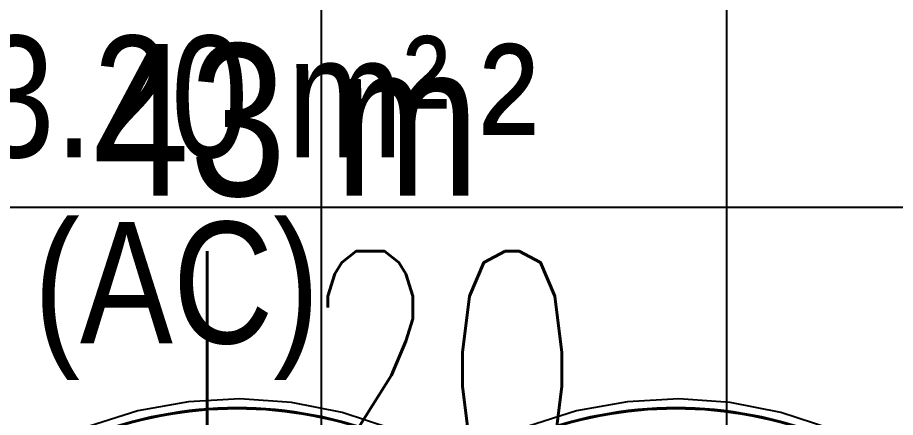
# Model space of a CAD drawing. Header units: millimetres. Extents: x -92759 to 184353, y -15225 to 86714.
# Drawn here: x 70182 to 71482, y 65214 to 65806 of the extents above; entities that cross this region are included whole.
import ezdxf

# ---------------------------------------------------------------- set-up
doc = ezdxf.new("R2010")
doc.units = ezdxf.units.MM
for name, color, linetype in [('0-1', 9, 'Continuous'), ('A-_FURT----_E', 9, 'Continuous'), ('A-_ROOMNAME_A', 8, 'Continuous'), ('A-PATT-CONC', 8, 'Continuous'), ('E-legend', 1, 'Continuous'), ('E-LIGHT----E', 1, 'Continuous'), ('M-_SANIFIXR_E', 9, 'Continuous')]:
    doc.layers.add(name, color=color, linetype=linetype)
doc.layers.add('HFI 9MM FPB', color=94, linetype='Continuous', lineweight=5)
doc.styles.add('Arial Narrow', font='ARIALN.TTF')
doc.styles.add('Arial Narrow_2', font='ARIALN.TTF', dxfattribs={"height": 225})
doc.styles.add('Simplex', font='simplex_.ttf', dxfattribs={"width": 0.7, "height": 450})

# ---------------------------------------------------------------- blocks, each defined once
blk = doc.blocks.new('SIGMUND-LR R_ 2020 - SIGMUND-LR R_ 2020-8582791-2ND STOREY Copy 1')
at = {"flags": 128}
blk.add_lwpolyline([(542.9, -43.9), (470.4, -20), (395.4, -5.3), (319.2, 0), (243, -4.2), (167.8, -17.9), (95, -40.8), (87.1, -43.9)], dxfattribs=at)
for radius in [600.1, 600.1, 598.4, 598.4]:
    blk.add_arc((315, -613.3), radius, 68.1826, 111.8174)
blk = doc.blocks.new('1599_FURN_RHH_BLK8 _NEW__2ND STY_dwg-10261561-BLK8_RHH_2ND STOREY PLAN')
at = {"layer": 'A-_FURT----_E'}
for p in [(-20108.5, -14100.1), (-19458.5, -14100.1)]:
    blk.add_blockref('SIGMUND-LR R_ 2020 - SIGMUND-LR R_ 2020-8582791-2ND STOREY Copy 1', p, dxfattribs=at)
at = {"layer": 'A-_ROOMNAME_A', "insert": (-20007.2, -13574.1), "char_height": 225, "width": 1755.978, "attachment_point": 1, "style": 'Arial Narrow'}
blk.add_mtext('43 m²', dxfattribs=at)
blk = doc.blocks.new('A$C3019c3af')
at = {"layer": 'M-_SANIFIXR_E'}
blk.add_blockref('1599_FURN_RHH_BLK8 _NEW__2ND STY_dwg-10261561-BLK8_RHH_2ND STOREY PLAN', (7599.8, 46600.1), dxfattribs=at)
at = {"layer": 'A-_ROOMNAME_A', "char_height": 180, "attachment_point": 1, "style": 'Arial Narrow_2'}
for s, insert, width in [('43.20 m²', (-12693, 33038), 1022.152), ('(AC)', (-12495, 32762.3), 541.139)]:
    blk.add_mtext(s, dxfattribs=dict(at, insert=insert, width=width))
blk = doc.blocks.new('RCP_B8L2')
at = {"layer": 'A-PATT-CONC'}
h = blk.add_hatch(dxfattribs=at)
h.set_pattern_fill('ANSI37', color=256, scale=189, angle=45)
h.set_pattern_definition([(90, (-380624.3, -151102.3), (-600.075, 0), []), (180, (-380624.3, -151102.3), (-6e-14, -600.075), [])])
h.paths.add_polyline_path([(-383624.3, -151102.3), (-380624.3, -151102.3), (-380624.3, -158302.3), (-383624.3, -158302.3)])
at = {"layer": 'HFI 9MM FPB'}
h = blk.add_hatch(dxfattribs=at)
h.set_pattern_fill('ANSI33', color=256, scale=50)
h.set_pattern_definition([(45, (-581589.02, -147239), (-224.5064, 224.5064), []), (45, (-581364.5, -147239), (-224.5064, 224.5064), [158.75, -79.375])])
h.paths.add_polyline_path([(-383624.3, -151102.3), (-380624.3, -151102.3), (-380624.3, -158302.3), (-383624.3, -158302.3)], flags=16)
h.paths.add_polyline_path([(-379718.1, -150277.3), (-379718.1, -158677.3), (-380218.1, -158677.3), (-380218.1, -159127.3), (-384468.1, -159127.3), (-384468.1, -149827.3), (-382168.1, -149827.3), (-382168.1, -150277.3)])
blk = doc.blocks.new('L20')
at = {"layer": 'E-LIGHT----E', "lineweight": 5}
blk.add_line((-300, -300), (300, 300), dxfattribs=at)
blk.add_lwpolyline([(-300, -300), (300, -300), (300, 300), (-300, 300)], close=True, dxfattribs=at)
at = {"layer": 'E-LIGHT----E', "lineweight": 5, "style": 'Simplex', "width": 0.7}
blk.add_text('L20', height=350, dxfattribs=at).set_placement((-673.7, 394.3))
blk = doc.blocks.new('EL_B8_L2_R4')
at = {"layer": 'E-legend', "color": 0}
for p in [(-20406.2, -14625.6), (-19206.2, -14625.6)]:
    blk.add_blockref('L20', p, dxfattribs=at)

msp = doc.modelspace()

# ---------------------------------------------------------------- block references
at = {"layer": '0-1'}
msp.add_blockref('A$C3019c3af', (82701.1, 32741.2), dxfattribs=at)
at = {"layer": 'A-PATT-CONC'}
msp.add_blockref('RCP_B8L2', (452619.1, 220318.5), dxfattribs=at)
at = {"layer": 'E-legend', "color": 7}
msp.add_blockref('EL_B8_L2_R4', (90301.1, 79341.2), dxfattribs=at)

doc.saveas('drawing.dxf')
